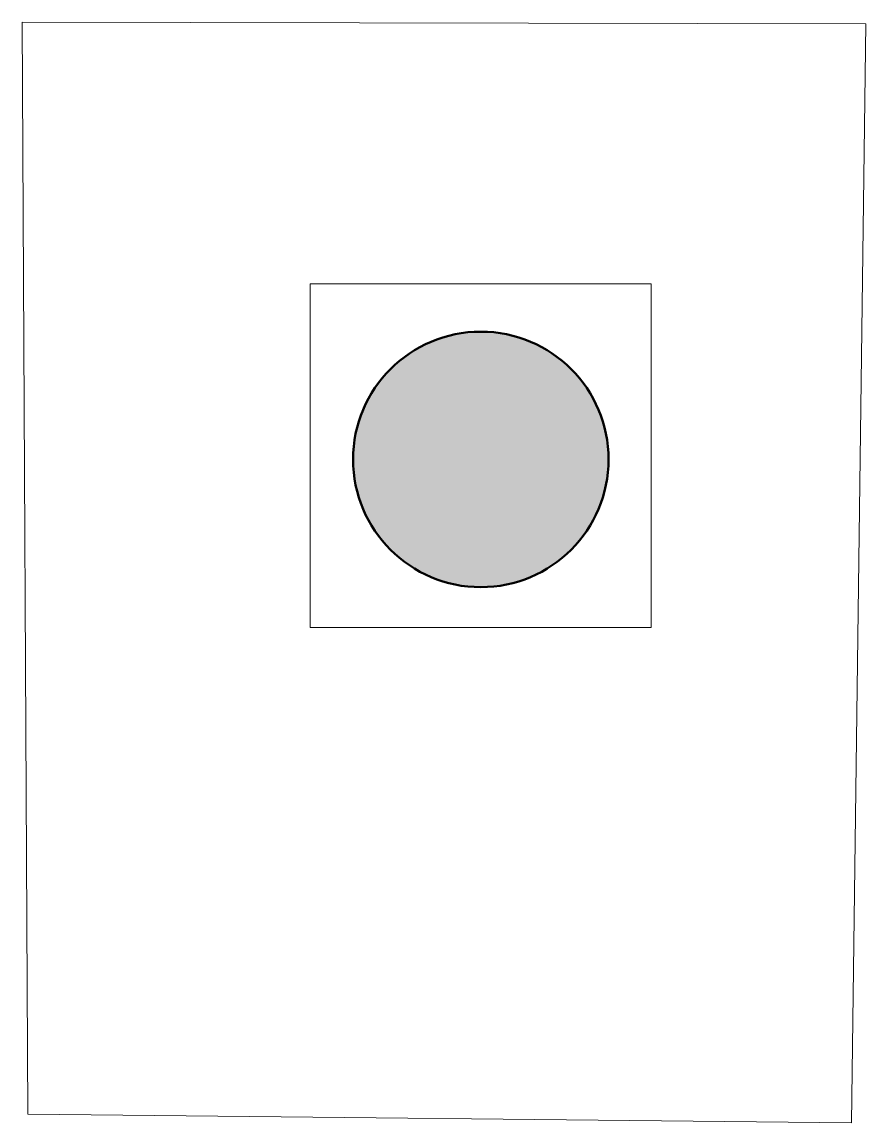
# Paper-space layout 'Layout1 (5)' of a CAD drawing. Header units: millimetres. Extents: x 414 to 613, y 182 to 441.
# The model-space entities are those that its viewports show. They can reach past a viewport. Long polylines and large blocks are cut down to what shows.
import ezdxf

# ---------------------------------------------------------------- set-up
doc = ezdxf.new("R2010")
doc.units = ezdxf.units.MM
doc.layers.add('cienka', color=5, linetype='Continuous', lineweight=20)
doc.layers.add('grube', color=10, linetype='Continuous', lineweight=50)
doc.layers.add('kresk_steel', color=50, linetype='Continuous', lineweight=5, transparency=0.75)
doc.layers.add('pomoc', color=140, linetype='Continuous', lineweight=5, plot=False, transparency=0.5)

msp = doc.modelspace()

# ---------------------------------------------------------------- hatches: boundary and pattern name
at = {"layer": 'kresk_steel'}
h = msp.add_hatch(color=256, dxfattribs=at)
h.dxf.hatch_style = 1
h.paths.add_polyline_path([(5831.3, 2535.4, 1), (5796.3, 2535.4, 1)])

# ---------------------------------------------------------------- linework, layer by layer
at = {"layer": 'grube'}
msp.add_circle((5813.8, 2535.4), 17.5, dxfattribs=at)

psp = doc.layouts.new('Layout1 (5)')

# ---------------------------------------------------------------- linework, layer by layer
at = {"layer": 'cienka'}
psp.add_lwpolyline([(415.47, 183.66), (609.22, 181.55), (612.59, 440.19), (414.07, 440.62)], close=True, dxfattribs=at)

# ---------------------------------------------------------------- viewports
at = {"layer": 'pomoc', "view_target_point": (5728.25, 2682.45)}
psp.add_viewport(center=(521.95, 338.59), size=(80.27, 80.905), view_center_point=(85.53, -146.53), view_height=47.103, dxfattribs=at)

doc.saveas('drawing.dxf')
